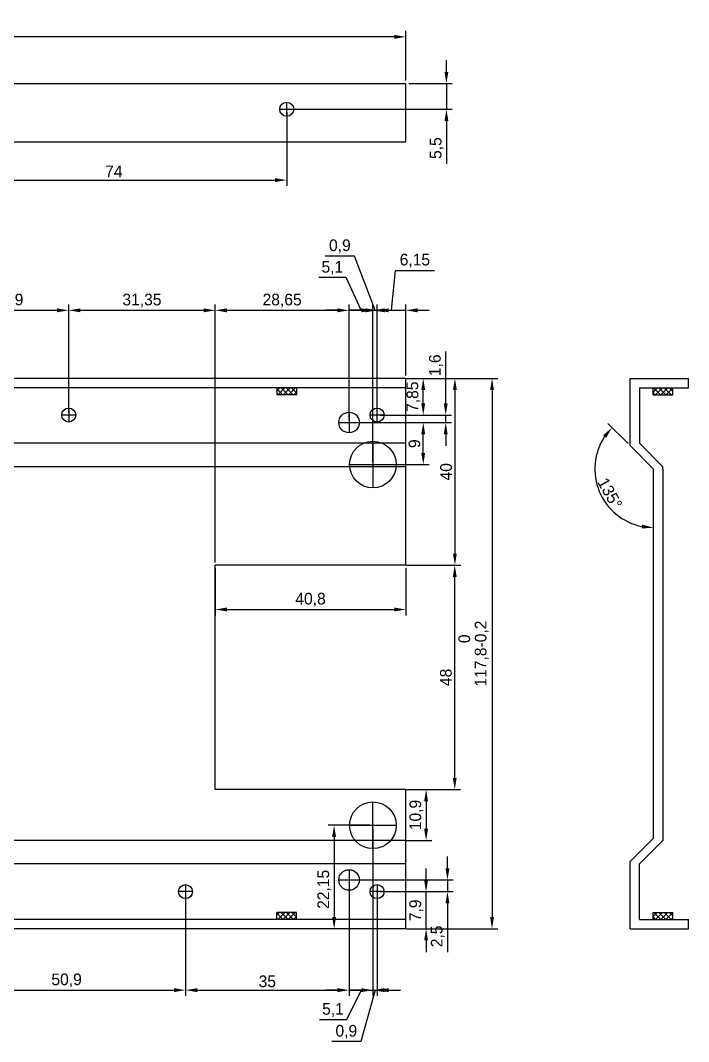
# Model space of a CAD drawing. Header units: millimetres. Extents: x -18 to 411, y -84 to 264.
# Drawn here: x 268.2 to 411.2, y 39 to 257.5 of the extents above; entities that cross this region are included whole.
import ezdxf

# ---------------------------------------------------------------- set-up
doc = ezdxf.new("R2010")
doc.units = ezdxf.units.MM
for name, color, linetype in [('Descriptive Text', 9, 'Continuous'), ('dimensions', 151, 'Continuous'), ('underneath', 9, 'Continuous')]:
    doc.layers.add(name, color=color, linetype=linetype)
doc.dimstyles.new('ISO-25', dxfattribs={"dimtxt": 2.5, "dimasz": 2.5, "dimexe": 1.25, "dimexo": 0.625, "dimtad": 1, "dimzin": 9, "dimtxsty": 'Standard', "dimcen": 2.5, "dimadec": 0, "dimazin": 0, "dimtfac": 1, "dimtmove": 0, "dimatfit": 3, "dimfxl": 0, "dimarcsym": 0})

# ---------------------------------------------------------------- blocks, each defined once
blk = doc.blocks.new('*D51')
at = {"layer": 'Defpoints', "color": 0}
for p in [(398.7, 166.5), (391.14, 161.5), (403.7, 161.5), (403.7, 161.5), (403.7, 82.5)]:
    blk.add_point(p, dxfattribs=at)
at = {"layer": 'dimensions', "color": 0, "lineweight": -2}
blk.add_line((398.26, 166.94), (393.94, 171.26), dxfattribs=at)
blk.add_arc((403.7, 161.5), 12.56, 146.4274, 258.5726, dxfattribs=at)
at = {"layer": 'dimensions', "color": 0}
for points in [[(392.91, 168.71), (393.56, 168.18), (394.82, 170.38)], [(401.25, 149.61), (401.17, 148.78), (403.7, 148.94)]]:
    blk.add_solid(points, dxfattribs=at)
at = {"layer": 'dimensions', "color": 0, "insert": (394.37, 156.3), "char_height": 2.5, "attachment_point": 5, "rotation": 299.132}
blk.add_mtext('135°', dxfattribs=at)
blk = doc.blocks.new('*D53')
at = {"layer": 'Defpoints', "color": 0}
for p in [(251.2, 238.5), (325.2, 238.5), (325.2, 223.33)]:
    blk.add_point(p, dxfattribs=at)
at = {"layer": 'dimensions', "color": 0, "lineweight": -2}
for p, q in [((251.2, 237.87), (251.2, 222.08)), ((325.2, 237.87), (325.2, 222.08)), ((253.7, 223.33), (322.7, 223.33))]:
    blk.add_line(p, q, dxfattribs=at)
at = {"layer": 'dimensions', "color": 0}
for points in [[(253.7, 223.74), (253.7, 222.91), (251.2, 223.33)], [(322.7, 223.74), (322.7, 222.91), (325.2, 223.33)]]:
    blk.add_solid(points, dxfattribs=at)
at = {"layer": 'dimensions', "color": 0, "insert": (288.2, 225.2), "char_height": 2.5, "attachment_point": 5}
blk.add_mtext('74', dxfattribs=at)
blk = doc.blocks.new('*D57')
at = {"layer": 'Defpoints', "color": 0}
for p in [(152.7, 253.99), (152.7, 244), (350.7, 244)]:
    blk.add_point(p, dxfattribs=at)
at = {"layer": 'dimensions', "color": 0, "lineweight": -2}
for p, q in [((152.7, 244.62), (152.7, 255.24)), ((348.2, 253.99), (155.2, 253.99)), ((350.7, 244.62), (350.7, 255.24))]:
    blk.add_line(p, q, dxfattribs=at)
at = {"layer": 'dimensions', "color": 0}
for points in [[(155.2, 254.4), (155.2, 253.57), (152.7, 253.99)], [(348.2, 254.4), (348.2, 253.57), (350.7, 253.99)]]:
    blk.add_solid(points, dxfattribs=at)
at = {"layer": 'dimensions', "color": 0, "insert": (251.7, 255.86), "char_height": 2.5, "attachment_point": 5}
blk.add_mtext('198', dxfattribs=at)
blk = doc.blocks.new('*D72')
at = {"layer": 'Defpoints', "color": 0}
for p in [(252.65, 74.4), (303.55, 71), (303.55, 49.97)]:
    blk.add_point(p, dxfattribs=at)
at = {"layer": 'dimensions', "color": 0, "lineweight": -2}
for p, q in [((252.65, 73.77), (252.65, 48.72)), ((303.55, 70.37), (303.55, 48.72)), ((255.15, 49.97), (301.05, 49.97))]:
    blk.add_line(p, q, dxfattribs=at)
at = {"layer": 'dimensions', "color": 0}
for points in [[(255.15, 50.39), (255.15, 49.55), (252.65, 49.97)], [(301.05, 50.39), (301.05, 49.55), (303.55, 49.97)]]:
    blk.add_solid(points, dxfattribs=at)
at = {"layer": 'dimensions', "color": 0, "insert": (278.1, 52.05), "char_height": 2.5, "attachment_point": 5}
blk.add_mtext('50,9', dxfattribs=at)
blk = doc.blocks.new('*D73')
at = {"layer": 'Defpoints', "color": 0}
for p in [(338.55, 73.5), (303.55, 71), (338.55, 49.97)]:
    blk.add_point(p, dxfattribs=at)
at = {"layer": 'dimensions', "color": 0, "lineweight": -2}
for p, q in [((338.55, 72.87), (338.55, 48.72)), ((303.55, 70.37), (303.55, 48.72)), ((306.05, 49.97), (336.05, 49.97))]:
    blk.add_line(p, q, dxfattribs=at)
at = {"layer": 'dimensions', "color": 0}
for points in [[(306.05, 50.39), (306.05, 49.55), (303.55, 49.97)], [(336.05, 50.39), (336.05, 49.55), (338.55, 49.97)]]:
    blk.add_solid(points, dxfattribs=at)
at = {"layer": 'dimensions', "color": 0, "insert": (321.05, 51.84), "char_height": 2.5, "attachment_point": 5}
blk.add_mtext('35', dxfattribs=at)
blk = doc.blocks.new('*D74')
at = {"layer": 'Defpoints', "color": 0}
for p in [(343.65, 85.2), (338.55, 73.5), (343.65, 49.97)]:
    blk.add_point(p, dxfattribs=at)
at = {"layer": 'dimensions', "color": 0, "lineweight": -2}
for p, q in [((343.65, 84.57), (343.65, 48.72)), ((338.55, 72.87), (338.55, 48.72)), ((336.05, 49.97), (333.55, 49.97)), ((341.1, 49.97), (338.02, 43.65)), ((338.55, 49.97), (343.65, 49.97)), ((338.55, 49.97), (343.65, 49.97)), ((346.15, 49.97), (348.65, 49.97)), ((338.02, 43.65), (332.19, 43.65))]:
    blk.add_line(p, q, dxfattribs=at)
at = {"layer": 'dimensions', "color": 0}
for points in [[(336.05, 50.39), (336.05, 49.55), (338.55, 49.97)], [(346.15, 50.39), (346.15, 49.55), (343.65, 49.97)]]:
    blk.add_solid(points, dxfattribs=at)
at = {"layer": 'dimensions', "color": 0, "insert": (335.11, 45.73), "char_height": 2.5, "attachment_point": 5}
blk.add_mtext('5,1', dxfattribs=at)
blk = doc.blocks.new('*D75')
at = {"layer": 'Defpoints', "color": 0}
for p in [(343.65, 85.2), (344.55, 71), (344.55, 49.97)]:
    blk.add_point(p, dxfattribs=at)
at = {"layer": 'dimensions', "color": 0, "lineweight": -2}
for p, q in [((343.65, 84.57), (343.65, 48.72)), ((344.55, 70.37), (344.55, 48.72)), ((341.15, 49.97), (338.65, 49.97)), ((344.1, 49.97), (341.09, 38.96)), ((343.65, 49.97), (344.55, 49.97)), ((343.65, 49.97), (344.55, 49.97)), ((347.05, 49.97), (349.55, 49.97)), ((341.09, 38.96), (334.84, 38.96))]:
    blk.add_line(p, q, dxfattribs=at)
at = {"layer": 'dimensions', "color": 0}
for points in [[(341.15, 50.39), (341.15, 49.55), (343.65, 49.97)], [(347.05, 50.39), (347.05, 49.55), (344.55, 49.97)]]:
    blk.add_solid(points, dxfattribs=at)
at = {"layer": 'dimensions', "color": 0, "insert": (337.96, 41.05), "char_height": 2.5, "attachment_point": 5}
blk.add_mtext('0,9', dxfattribs=at)
blk = doc.blocks.new('*D81')
at = {"layer": 'Defpoints', "color": 0}
for p in [(278.55, 195.46), (278.55, 173), (252.65, 170.4)]:
    blk.add_point(p, dxfattribs=at)
at = {"layer": 'dimensions', "color": 0, "lineweight": -2}
for p, q in [((252.65, 171.02), (252.65, 196.71)), ((278.55, 173.62), (278.55, 196.71)), ((255.15, 195.46), (276.05, 195.46))]:
    blk.add_line(p, q, dxfattribs=at)
at = {"layer": 'dimensions', "color": 0}
for points in [[(255.15, 195.88), (255.15, 195.04), (252.65, 195.46)], [(276.05, 195.88), (276.05, 195.04), (278.55, 195.46)]]:
    blk.add_solid(points, dxfattribs=at)
at = {"layer": 'dimensions', "color": 0, "insert": (265.6, 197.54), "char_height": 2.5, "attachment_point": 5}
blk.add_mtext('25,9', dxfattribs=at)
blk = doc.blocks.new('*D82')
at = {"layer": 'Defpoints', "color": 0}
for p in [(309.9, 195.46), (278.55, 173), (309.9, 140.9)]:
    blk.add_point(p, dxfattribs=at)
at = {"layer": 'dimensions', "color": 0, "lineweight": -2}
for p, q in [((278.55, 173.62), (278.55, 196.71)), ((309.9, 141.52), (309.9, 196.71)), ((281.05, 195.46), (307.4, 195.46))]:
    blk.add_line(p, q, dxfattribs=at)
at = {"layer": 'dimensions', "color": 0}
for points in [[(281.05, 195.88), (281.05, 195.04), (278.55, 195.46)], [(307.4, 195.88), (307.4, 195.04), (309.9, 195.46)]]:
    blk.add_solid(points, dxfattribs=at)
at = {"layer": 'dimensions', "color": 0, "insert": (294.22, 197.54), "char_height": 2.5, "attachment_point": 5}
blk.add_mtext('31,35', dxfattribs=at)
blk = doc.blocks.new('*D83')
at = {"layer": 'Defpoints', "color": 0}
for p in [(338.55, 195.46), (338.55, 171.4), (309.9, 140.9)]:
    blk.add_point(p, dxfattribs=at)
at = {"layer": 'dimensions', "color": 0, "lineweight": -2}
for p, q in [((309.9, 141.52), (309.9, 196.71)), ((338.55, 172.02), (338.55, 196.71)), ((312.4, 195.46), (336.05, 195.46))]:
    blk.add_line(p, q, dxfattribs=at)
at = {"layer": 'dimensions', "color": 0}
for points in [[(312.4, 195.88), (312.4, 195.04), (309.9, 195.46)], [(336.05, 195.88), (336.05, 195.04), (338.55, 195.46)]]:
    blk.add_solid(points, dxfattribs=at)
at = {"layer": 'dimensions', "color": 0, "insert": (324.22, 197.54), "char_height": 2.5, "attachment_point": 5}
blk.add_mtext('28,65', dxfattribs=at)
blk = doc.blocks.new('*D84')
at = {"layer": 'Defpoints', "color": 0}
for p in [(343.65, 195.46), (338.55, 171.4), (343.65, 162.4)]:
    blk.add_point(p, dxfattribs=at)
at = {"layer": 'dimensions', "color": 0, "lineweight": -2}
for p, q in [((337.89, 202.46), (332.05, 202.46)), ((341.1, 195.46), (337.89, 202.46)), ((338.55, 172.02), (338.55, 196.71)), ((343.65, 163.02), (343.65, 196.71)), ((336.05, 195.46), (333.55, 195.46)), ((338.55, 195.46), (343.65, 195.46)), ((338.55, 195.46), (343.65, 195.46)), ((346.15, 195.46), (348.65, 195.46))]:
    blk.add_line(p, q, dxfattribs=at)
at = {"layer": 'dimensions', "color": 0}
for points in [[(336.05, 195.88), (336.05, 195.04), (338.55, 195.46)], [(346.15, 195.88), (346.15, 195.04), (343.65, 195.46)]]:
    blk.add_solid(points, dxfattribs=at)
at = {"layer": 'dimensions', "color": 0, "insert": (334.97, 204.54), "char_height": 2.5, "attachment_point": 5}
blk.add_mtext('5,1', dxfattribs=at)
blk = doc.blocks.new('*D85')
at = {"layer": 'Defpoints', "color": 0}
for p in [(344.55, 195.46), (344.55, 173), (343.65, 162.4)]:
    blk.add_point(p, dxfattribs=at)
at = {"layer": 'dimensions', "color": 0, "lineweight": -2}
for p, q in [((339.71, 207.08), (333.46, 207.08)), ((344.1, 195.46), (339.71, 207.08)), ((343.65, 163.02), (343.65, 196.71)), ((344.55, 173.62), (344.55, 196.71)), ((341.15, 195.46), (338.65, 195.46)), ((343.65, 195.46), (344.55, 195.46)), ((343.65, 195.46), (344.55, 195.46)), ((347.05, 195.46), (349.55, 195.46))]:
    blk.add_line(p, q, dxfattribs=at)
at = {"layer": 'dimensions', "color": 0}
for points in [[(341.15, 195.88), (341.15, 195.04), (343.65, 195.46)], [(347.05, 195.88), (347.05, 195.04), (344.55, 195.46)]]:
    blk.add_solid(points, dxfattribs=at)
at = {"layer": 'dimensions', "color": 0, "insert": (336.58, 209.16), "char_height": 2.5, "attachment_point": 5}
blk.add_mtext('0,9', dxfattribs=at)
blk = doc.blocks.new('*D86')
at = {"layer": 'Defpoints', "color": 0}
for p in [(350.7, 195.46), (350.7, 180.9), (344.55, 173)]:
    blk.add_point(p, dxfattribs=at)
at = {"layer": 'dimensions', "color": 0, "lineweight": -2}
for p, q in [((347.62, 195.46), (348.47, 204)), ((348.47, 204), (356.8, 204)), ((344.55, 173.62), (344.55, 196.71)), ((350.7, 181.52), (350.7, 196.71)), ((342.05, 195.46), (339.55, 195.46)), ((344.55, 195.46), (350.7, 195.46)), ((344.55, 195.46), (350.7, 195.46)), ((353.2, 195.46), (355.7, 195.46))]:
    blk.add_line(p, q, dxfattribs=at)
at = {"layer": 'dimensions', "color": 0}
for points in [[(342.05, 195.88), (342.05, 195.04), (344.55, 195.46)], [(353.2, 195.88), (353.2, 195.04), (350.7, 195.46)]]:
    blk.add_solid(points, dxfattribs=at)
at = {"layer": 'dimensions', "color": 0, "insert": (352.63, 206.08), "char_height": 2.5, "attachment_point": 5}
blk.add_mtext('6,15', dxfattribs=at)
blk = doc.blocks.new('*D87')
at = {"layer": 'Defpoints', "color": 0}
for p in [(350.7, 180.9), (350.2, 63.1), (369.14, 63.1)]:
    blk.add_point(p, dxfattribs=at)
at = {"layer": 'dimensions', "color": 0, "lineweight": -2}
for p, q in [((351.32, 180.9), (370.39, 180.9)), ((369.14, 178.4), (369.14, 65.6)), ((350.82, 63.1), (370.39, 63.1))]:
    blk.add_line(p, q, dxfattribs=at)
at = {"layer": 'dimensions', "color": 0}
for points in [[(368.73, 178.4), (369.56, 178.4), (369.14, 180.9)], [(368.73, 65.6), (369.56, 65.6), (369.14, 63.1)]]:
    blk.add_solid(points, dxfattribs=at)
at = {"layer": 'dimensions', "color": 0, "insert": (365.18, 122), "char_height": 2.5, "attachment_point": 5, "rotation": 90}
blk.add_mtext('117,8\\S 0^ -0,2;', dxfattribs=at)
blk = doc.blocks.new('*D88')
at = {"layer": 'Defpoints', "color": 0}
for p in [(350.7, 244), (325.2, 238.5), (359.38, 238.5)]:
    blk.add_point(p, dxfattribs=at)
at = {"layer": 'dimensions', "color": 0, "lineweight": -2}
for p, q in [((359.38, 246.5), (359.38, 249)), ((351.32, 244), (360.63, 244)), ((359.38, 244), (359.38, 238.5)), ((325.82, 238.5), (360.63, 238.5)), ((359.38, 236), (359.38, 226.83))]:
    blk.add_line(p, q, dxfattribs=at)
at = {"layer": 'dimensions', "color": 0}
for points in [[(358.97, 246.5), (359.8, 246.5), (359.38, 244)], [(358.97, 236), (359.8, 236), (359.38, 238.5)]]:
    blk.add_solid(points, dxfattribs=at)
at = {"layer": 'dimensions', "color": 0, "insert": (357.3, 230.17), "char_height": 2.5, "attachment_point": 5, "rotation": 90}
blk.add_mtext('5,5', dxfattribs=at)
blk = doc.blocks.new('*D89')
at = {"layer": 'Defpoints', "color": 0}
for p in [(350.2, 92.9), (350.2, 82), (355.03, 82)]:
    blk.add_point(p, dxfattribs=at)
at = {"layer": 'dimensions', "color": 0, "lineweight": -2}
for p, q in [((350.82, 92.9), (356.28, 92.9)), ((355.03, 90.4), (355.03, 84.5)), ((350.82, 82), (356.28, 82))]:
    blk.add_line(p, q, dxfattribs=at)
at = {"layer": 'dimensions', "color": 0}
for points in [[(354.61, 90.4), (355.45, 90.4), (355.03, 92.9)], [(354.61, 84.5), (355.45, 84.5), (355.03, 82)]]:
    blk.add_solid(points, dxfattribs=at)
at = {"layer": 'dimensions', "color": 0, "insert": (352.95, 87.45), "char_height": 2.5, "attachment_point": 5, "rotation": 90}
blk.add_mtext('10,9', dxfattribs=at)
blk = doc.blocks.new('*D93')
at = {"layer": 'Defpoints', "color": 0}
for p in [(350.7, 180.9), (350.2, 140.9), (361.19, 140.9)]:
    blk.add_point(p, dxfattribs=at)
at = {"layer": 'dimensions', "color": 0, "lineweight": -2}
for p, q in [((351.32, 180.9), (362.44, 180.9)), ((361.19, 178.4), (361.19, 143.4)), ((350.82, 140.9), (362.44, 140.9))]:
    blk.add_line(p, q, dxfattribs=at)
at = {"layer": 'dimensions', "color": 0}
for points in [[(360.77, 178.4), (361.61, 178.4), (361.19, 180.9)], [(360.77, 143.4), (361.61, 143.4), (361.19, 140.9)]]:
    blk.add_solid(points, dxfattribs=at)
at = {"layer": 'dimensions', "color": 0, "insert": (359.31, 160.9), "char_height": 2.5, "attachment_point": 5, "rotation": 90}
blk.add_mtext('40', dxfattribs=at)
blk = doc.blocks.new('*D94')
at = {"layer": 'Defpoints', "color": 0}
for p in [(350.2, 140.9), (361.16, 140.9), (350.2, 92.9)]:
    blk.add_point(p, dxfattribs=at)
at = {"layer": 'dimensions', "color": 0, "lineweight": -2}
for p, q in [((350.82, 140.9), (362.41, 140.9)), ((361.16, 95.4), (361.16, 138.4)), ((350.82, 92.9), (362.41, 92.9))]:
    blk.add_line(p, q, dxfattribs=at)
at = {"layer": 'dimensions', "color": 0}
for points in [[(360.74, 138.4), (361.58, 138.4), (361.16, 140.9)], [(360.74, 95.4), (361.58, 95.4), (361.16, 92.9)]]:
    blk.add_solid(points, dxfattribs=at)
at = {"layer": 'dimensions', "color": 0, "insert": (359.28, 116.9), "char_height": 2.5, "attachment_point": 5, "rotation": 90}
blk.add_mtext('48', dxfattribs=at)
blk = doc.blocks.new('*D97')
at = {"layer": 'Defpoints', "color": 0}
for p in [(338.55, 73.55), (344.55, 71.05), (359.6, 71.05)]:
    blk.add_point(p, dxfattribs=at)
at = {"layer": 'dimensions', "color": 0, "lineweight": -2}
for p, q in [((359.6, 76.05), (359.6, 78.55)), ((339.17, 73.55), (360.85, 73.55)), ((359.6, 73.55), (359.6, 71.05)), ((345.17, 71.05), (360.85, 71.05)), ((359.6, 68.55), (359.6, 58.13))]:
    blk.add_line(p, q, dxfattribs=at)
at = {"layer": 'dimensions', "color": 0}
for points in [[(359.18, 76.05), (360.02, 76.05), (359.6, 73.55)], [(359.18, 68.55), (360.02, 68.55), (359.6, 71.05)]]:
    blk.add_solid(points, dxfattribs=at)
at = {"layer": 'dimensions', "color": 0, "insert": (357.52, 61.47), "char_height": 2.5, "attachment_point": 5, "rotation": 90}
blk.add_mtext('2,5', dxfattribs=at)
blk = doc.blocks.new('*D98')
at = {"layer": 'Defpoints', "color": 0}
for p in [(355.03, 71), (355.03, 71), (350.2, 63.1)]:
    blk.add_point(p, dxfattribs=at)
at = {"layer": 'dimensions', "color": 0, "lineweight": -2}
for p, q in [((355.03, 73.5), (355.03, 76)), ((354.4, 71), (353.78, 71)), ((355.03, 63.1), (355.03, 71)), ((350.82, 63.1), (356.28, 63.1)), ((355.03, 60.6), (355.03, 58.1))]:
    blk.add_line(p, q, dxfattribs=at)
at = {"layer": 'dimensions', "color": 0}
for points in [[(354.61, 73.5), (355.44, 73.5), (355.03, 71)], [(354.61, 60.6), (355.44, 60.6), (355.03, 63.1)]]:
    blk.add_solid(points, dxfattribs=at)
at = {"layer": 'dimensions', "color": 0, "insert": (352.94, 67.05), "char_height": 2.5, "attachment_point": 5, "rotation": 90}
blk.add_mtext('7,9', dxfattribs=at)
blk = doc.blocks.new('*D100')
at = {"layer": 'Defpoints', "color": 0}
for p in [(343.65, 85.25), (335.35, 63.1), (343.65, 63.1)]:
    blk.add_point(p, dxfattribs=at)
at = {"layer": 'dimensions', "color": 0, "lineweight": -2}
for p, q in [((343.02, 85.25), (334.1, 85.25)), ((335.35, 82.75), (335.35, 65.6)), ((343.02, 63.1), (334.1, 63.1))]:
    blk.add_line(p, q, dxfattribs=at)
at = {"layer": 'dimensions', "color": 0}
for points in [[(334.93, 82.75), (335.76, 82.75), (335.35, 85.25)], [(334.93, 65.6), (335.76, 65.6), (335.35, 63.1)]]:
    blk.add_solid(points, dxfattribs=at)
at = {"layer": 'dimensions', "color": 0, "insert": (333.26, 71.54), "char_height": 2.5, "attachment_point": 5, "rotation": 90}
blk.add_mtext('22,15', dxfattribs=at)
blk = doc.blocks.new('*D104')
at = {"layer": 'Defpoints', "color": 0}
for p in [(344.55, 173.05), (338.55, 171.45), (359.23, 171.45)]:
    blk.add_point(p, dxfattribs=at)
at = {"layer": 'dimensions', "color": 0, "lineweight": -2}
for p, q in [((359.23, 175.55), (359.23, 186.62)), ((345.17, 173.05), (360.48, 173.05)), ((359.23, 171.45), (359.23, 173.05)), ((339.17, 171.45), (360.48, 171.45)), ((359.23, 168.95), (359.23, 166.45))]:
    blk.add_line(p, q, dxfattribs=at)
at = {"layer": 'dimensions', "color": 0}
for points in [[(358.81, 175.55), (359.64, 175.55), (359.23, 173.05)], [(358.81, 168.95), (359.64, 168.95), (359.23, 171.45)]]:
    blk.add_solid(points, dxfattribs=at)
at = {"layer": 'dimensions', "color": 0, "insert": (357.14, 183.7), "char_height": 2.5, "attachment_point": 5, "rotation": 90}
blk.add_mtext('1,6', dxfattribs=at)
blk = doc.blocks.new('*D105')
at = {"layer": 'Defpoints', "color": 0}
for p in [(350.2, 180.9), (354.42, 180.9), (344.55, 173.05)]:
    blk.add_point(p, dxfattribs=at)
at = {"layer": 'dimensions', "color": 0, "lineweight": -2}
for p, q in [((350.82, 180.9), (355.67, 180.9)), ((354.42, 175.55), (354.42, 178.4)), ((345.17, 173.05), (355.67, 173.05))]:
    blk.add_line(p, q, dxfattribs=at)
at = {"layer": 'dimensions', "color": 0}
for points in [[(354, 178.4), (354.83, 178.4), (354.42, 180.9)], [(354, 175.55), (354.83, 175.55), (354.42, 173.05)]]:
    blk.add_solid(points, dxfattribs=at)
at = {"layer": 'dimensions', "color": 0, "insert": (352.33, 176.97), "char_height": 2.5, "attachment_point": 5, "rotation": 90}
blk.add_mtext('7,85', dxfattribs=at)
blk = doc.blocks.new('*D106')
at = {"layer": 'Defpoints', "color": 0}
for p in [(338.55, 171.45), (354.42, 171.45), (343.65, 162.45)]:
    blk.add_point(p, dxfattribs=at)
at = {"layer": 'dimensions', "color": 0, "lineweight": -2}
for p, q in [((339.17, 171.45), (355.67, 171.45)), ((354.42, 164.95), (354.42, 168.95)), ((344.27, 162.45), (355.67, 162.45))]:
    blk.add_line(p, q, dxfattribs=at)
at = {"layer": 'dimensions', "color": 0}
for points in [[(354, 168.95), (354.83, 168.95), (354.42, 171.45)], [(354, 164.95), (354.83, 164.95), (354.42, 162.45)]]:
    blk.add_solid(points, dxfattribs=at)
at = {"layer": 'dimensions', "color": 0, "insert": (352.54, 166.92), "char_height": 2.5, "attachment_point": 5, "rotation": 90}
blk.add_mtext('9', dxfattribs=at)
blk = doc.blocks.new('*D109')
at = {"layer": 'Defpoints', "color": 0}
for p in [(309.9, 140.9), (350.7, 140.9), (350.7, 131.43)]:
    blk.add_point(p, dxfattribs=at)
at = {"layer": 'Descriptive Text', "color": 0, "lineweight": -2}
for p, q in [((309.9, 140.27), (309.9, 130.18)), ((350.7, 140.27), (350.7, 130.18)), ((312.4, 131.43), (348.2, 131.43))]:
    blk.add_line(p, q, dxfattribs=at)
at = {"layer": 'Descriptive Text', "color": 0}
for points in [[(312.4, 131.85), (312.4, 131.02), (309.9, 131.43)], [(348.2, 131.85), (348.2, 131.02), (350.7, 131.43)]]:
    blk.add_solid(points, dxfattribs=at)
at = {"layer": 'Descriptive Text', "color": 0, "insert": (330.3, 133.52), "char_height": 2.5, "attachment_point": 5}
blk.add_mtext('40,8', dxfattribs=at)

msp = doc.modelspace()

# ---------------------------------------------------------------- hatches: boundary and pattern name
at = {"layer": 'underneath'}
h = msp.add_hatch(dxfattribs=at)
h.set_pattern_fill('ANSI37', color=256, scale=0.25, style=0)
h.paths.add_polyline_path([(323.088, 178.9), (323.088, 177.4), (327.308, 177.4), (327.308, 178.9)])
h = msp.add_hatch(dxfattribs=at)
h.set_pattern_fill('ANSI37', color=256, scale=0.25, style=0)
h.paths.add_polyline_path([(407.808, 178.9), (403.588, 178.9), (403.588, 177.4), (407.808, 177.4)])
h = msp.add_hatch(dxfattribs=at)
h.set_pattern_fill('ANSI37', color=256, scale=0.25, style=0)
h.paths.add_polyline_path([(327.308, 65.1), (327.308, 66.6), (323.088, 66.6), (323.088, 65.1)])
h = msp.add_hatch(dxfattribs=at)
h.set_pattern_fill('ANSI37', color=256, scale=0.25, style=0)
h.paths.add_polyline_path([(407.808, 65.1), (407.808, 66.6), (403.588, 66.6), (403.588, 65.1)])

# ---------------------------------------------------------------- linework, layer by layer
for p, q in [((152.698, 244), (350.698, 244)), ((350.698, 231.5), (350.698, 244)), ((323.698, 238.5), (326.698, 238.5)), ((325.198, 237), (325.198, 240)), ((152.698, 231.5), (350.698, 231.5)), ((350.698, 180.9), (152.698, 180.9)), ((350.698, 140.9), (350.698, 180.9)), ((398.698, 166.5), (398.698, 180.9)), ((398.698, 180.9), (411.198, 180.9)), ((411.198, 178.9), (411.198, 180.9)), ((350.698, 178.9), (152.698, 178.9)), ((400.698, 178.9), (400.698, 167)), ((400.698, 178.9), (411.198, 178.9)), ((280.048, 173.05), (277.048, 173.05)), ((346.048, 173.05), (343.048, 173.05)), ((344.548, 171.55), (344.548, 174.55)), ((343.648, 167.45), (343.648, 157.45)), ((398.698, 166.5), (403.698, 161.5)), ((400.698, 167), (405.698, 162)), ((338.648, 162.45), (348.648, 162.45)), ((405.698, 161.5), (405.698, 162)), ((403.698, 82.5), (403.698, 161.5)), ((405.698, 161.5), (405.698, 82)), ((350.698, 140.9), (309.898, 140.9)), ((309.898, 92.9), (309.898, 140.9)), ((350.698, 92.9), (309.898, 92.9)), ((350.698, 63.1), (350.698, 92.9)), ((343.648, 80.25), (343.648, 90.25)), ((338.648, 85.25), (348.648, 85.25)), ((398.698, 77.5), (403.698, 82.5)), ((405.698, 82), (400.698, 77)), ((398.698, 63.1), (398.698, 77.5)), ((400.698, 65.1), (400.698, 77)), ((305.048, 71.05), (302.048, 71.05)), ((346.048, 71.05), (343.048, 71.05)), ((350.698, 65.1), (152.698, 65.1)), ((400.698, 65.1), (411.198, 65.1)), ((411.198, 63.1), (411.198, 65.1)), ((350.698, 63.1), (152.698, 63.1)), ((398.698, 63.1), (411.198, 63.1)), ((411.198, 63.1), (411.198, 63.1))]:
    msp.add_line(p, q)
at = {"ltscale": 0.1}
for p, q in [((278.548, 174.55), (278.548, 171.55)), ((338.548, 173.65), (338.548, 169.25)), ((336.348, 171.45), (340.748, 171.45)), ((338.548, 75.75), (338.548, 71.35)), ((303.548, 72.55), (303.548, 69.55)), ((336.348, 73.55), (340.748, 73.55)), ((344.548, 72.55), (344.548, 69.55))]:
    msp.add_line(p, q, dxfattribs=at)
for centre, radius in [((325.198, 238.5), 1.5), ((278.548, 173.05), 1.5), ((338.548, 171.45), 2.2), ((344.548, 173.05), 1.5), ((343.648, 162.45), 5), ((343.648, 85.25), 5), ((338.548, 73.55), 2.2), ((303.548, 71.05), 1.5), ((344.548, 71.05), 1.5)]:
    msp.add_circle(centre, radius)
at = {"layer": 'underneath'}
for p, q in [((323.088, 178.9), (323.088, 177.4)), ((327.308, 177.4), (323.088, 177.4)), ((327.308, 178.9), (327.308, 177.4)), ((403.588, 177.4), (403.588, 178.9)), ((403.588, 177.4), (407.808, 177.4)), ((407.808, 177.4), (407.808, 178.9)), ((350.698, 167), (152.698, 167)), ((350.698, 162), (152.698, 162)), ((350.698, 82), (152.698, 82)), ((350.698, 77), (152.698, 77)), ((323.088, 65.1), (323.088, 66.6)), ((327.308, 66.6), (323.088, 66.6)), ((327.308, 65.1), (327.308, 66.6)), ((403.588, 65.1), (403.588, 66.6)), ((403.588, 66.6), (407.808, 66.6)), ((407.808, 65.1), (407.808, 66.6))]:
    msp.add_line(p, q, dxfattribs=at)

# ---------------------------------------------------------------- dimensions: what is measured, and where the dimension line sits
at = {"layer": 'Descriptive Text'}
dim = msp.add_linear_dim(base=(350.698, 131.432), p1=(309.898, 140.9), p2=(350.698, 140.9), dimstyle='ISO-25', dxfattribs=at)
dim.commit()
dim.dimension.update_dxf_attribs({"geometry": '*D109', "text_midpoint": (330.298, 133.515)})
at = {"layer": 'dimensions'}
for base, p1, p2, picture, middle in [((152.698, 253.988), (350.698, 244), (152.698, 244), '*D57', (251.698, 255.863)), ((309.898, 195.459), (278.548, 173), (309.898, 140.9), '*D82', (294.223, 197.543))]:
    dim = msp.add_linear_dim(base=base, p1=p1, p2=p2, dimstyle='ISO-25', dxfattribs=at)
    dim.commit()
    dim.dimension.update_dxf_attribs({"geometry": picture, "text_midpoint": middle})
for base, p1, p2, picture, middle in [((359.382, 238.5), (350.698, 244), (325.198, 238.5), '*D88', (357.298, 230.167)), ((361.16, 140.9), (350.198, 92.9), (350.198, 140.9), '*D94', (359.285, 116.9)), ((355.03, 82), (350.198, 92.9), (350.198, 82), '*D89', (352.946, 87.45))]:
    dim = msp.add_linear_dim(base=base, p1=p1, p2=p2, angle=90, dimstyle='ISO-25', dxfattribs=at)
    dim.commit()
    dim.dimension.update_dxf_attribs({"geometry": picture, "text_midpoint": middle})
for base, p1, p2, picture, middle in [((325.198, 223.326), (251.198, 238.5), (325.198, 238.5), '*D53', (288.198, 225.201)), ((278.548, 195.459), (252.648, 170.4), (278.548, 173), '*D81', (265.598, 197.543)), ((338.548, 195.459), (309.898, 140.9), (338.548, 171.4), '*D83', (324.223, 197.543)), ((303.548, 49.969), (252.648, 74.4), (303.548, 71), '*D72', (278.098, 52.052)), ((338.548, 49.969), (303.548, 71), (338.548, 73.5), '*D73', (321.048, 51.844))]:
    dim = msp.add_linear_dim(base=base, p1=p1, p2=p2, dimstyle='ISO-25', override={"dimtmove": 1}, dxfattribs=at)
    dim.commit()
    dim.dimension.update_dxf_attribs({"geometry": picture, "text_midpoint": middle})
for base, p1, p2, picture, middle in [((344.548, 195.459), (343.648, 162.4), (344.548, 173), '*D85', (339.084, 207.08)), ((350.698, 195.459), (344.548, 173), (350.698, 180.9), '*D86', (349.092, 203.999)), ((343.648, 195.459), (338.548, 171.4), (343.648, 162.4), '*D84', (337.263, 202.459)), ((343.648, 49.969), (338.548, 73.5), (343.648, 85.2), '*D74', (337.4, 43.652)), ((344.548, 49.969), (343.648, 85.2), (344.548, 71), '*D75', (340.463, 38.964))]:
    dim = msp.add_linear_dim(base=base, p1=p1, p2=p2, dimstyle='ISO-25', override={"dimtmove": 1}, dxfattribs=at)
    dim.commit()
    dim.dimension.update_dxf_attribs({"geometry": picture, "text_midpoint": middle, "dimtype": 160})
for base, p1, p2, picture, middle in [((359.226, 171.45), (344.548, 173.05), (338.548, 171.45), '*D104', (359.226, 183.704)), ((354.417, 180.9), (344.548, 173.05), (350.198, 180.9), '*D105', (354.417, 176.975)), ((361.189, 140.9), (350.698, 180.9), (350.198, 140.9), '*D93', (361.189, 160.9)), ((354.417, 171.45), (343.648, 162.45), (338.548, 171.45), '*D106', (354.417, 166.925)), ((335.345, 63.1), (343.648, 85.25), (343.648, 63.1), '*D100', (335.345, 71.537)), ((359.6, 71.05), (338.548, 73.55), (344.548, 71.05), '*D97', (359.6, 61.467)), ((355.026, 71), (350.198, 63.1), (355.026, 71), '*D98', (355.026, 67.05))]:
    dim = msp.add_linear_dim(base=base, p1=p1, p2=p2, angle=90, dimstyle='ISO-25', dxfattribs=at)
    dim.commit()
    dim.dimension.update_dxf_attribs({"geometry": picture, "text_midpoint": middle, "dimtype": 160})
dim = msp.add_linear_dim(base=(369.143, 63.1), p1=(350.698, 180.9), p2=(350.198, 63.1), angle=90, dimstyle='ISO-25', override={"dimgap": 0.625, "dimtol": 1, "dimlim": 0, "dimtp": 0, "dimtm": 0.2, "dimtdec": 2, "dimtolj": 0, "dimtzin": 8}, dxfattribs=at)
dim.commit()
dim.dimension.update_dxf_attribs({"geometry": '*D87', "text_midpoint": (365.185, 122)})
dim = msp.add_angular_dim_2l(base=(391.143, 161.5), line1=((398.698, 166.5), (403.698, 161.5)), line2=((403.698, 82.5), (403.698, 161.5)), dimstyle='ISO-25', dxfattribs=at)
dim.commit()
dim.dimension.update_dxf_attribs({"geometry": '*D51', "text_midpoint": (392.731, 155.388), "dimtype": 162})

doc.saveas('drawing.dxf')
